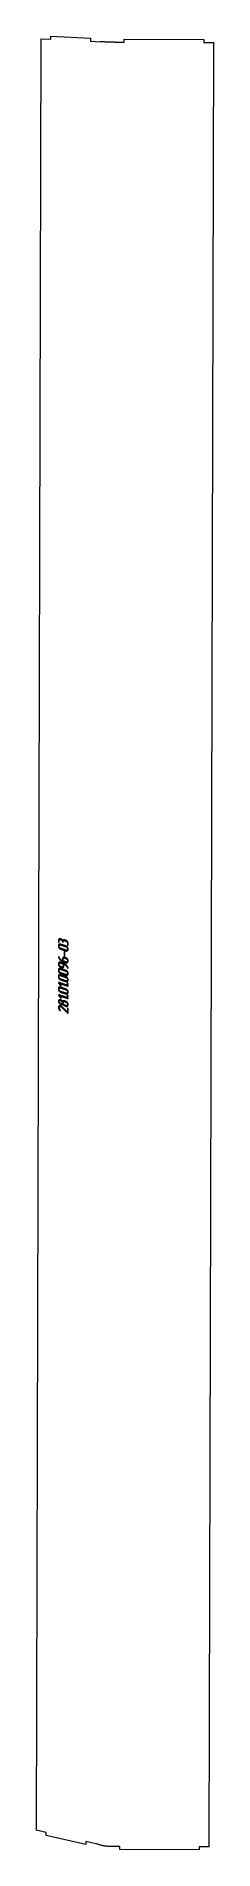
# Model space of a CAD drawing. Header units: millimetres. Extents: x -2 to 87, y 68 to 983.
import ezdxf

# ---------------------------------------------------------------- set-up
doc = ezdxf.new("R2010")
doc.units = ezdxf.units.MM
doc.linetypes.add('K5LT_BASIC', pattern=[0])
doc.layers.add('Engraving', color=7, linetype='Continuous')

msp = doc.modelspace()

# ---------------------------------------------------------------- linework, layer by layer
at = {"color": 143, "linetype": 'K5LT_BASIC', "lineweight": 15, "true_color": 0x33acca}
for p, q in [((0, 981.42), (-2.24, 78.37)), ((0, 981.42), (5, 981.18)), ((5, 981.18), (5, 982.68)), ((5, 982.68), (25, 981.71)), ((25, 981.71), (25, 980.2)), ((25, 980.2), (30, 979.96)), ((37.06, 979.65), (42.06, 979.64)), ((42.06, 979.64), (42.07, 981.14)), ((42.07, 981.14), (82.07, 981.04)), ((82.07, 981.04), (82.06, 979.54)), ((82.06, 979.54), (87.06, 979.53)), ((84.81, 69.99), (87.06, 979.53)), ((2.76, 77.23), (-2.24, 78.37)), ((2.75, 75.69), (2.76, 77.23)), ((22.74, 71.15), (2.75, 75.69)), ((22.75, 72.68), (22.74, 71.15)), ((27.74, 71.55), (22.75, 72.68)), ((39.81, 70.1), (34.81, 70.11)), ((39.8, 68.6), (39.81, 70.1)), ((79.8, 68.5), (39.8, 68.6)), ((79.81, 70), (79.8, 68.5)), ((84.81, 69.99), (79.81, 70))]:
    msp.add_line(p, q, dxfattribs=at)
for points in [[(37.06, 979.65), (36.77, 979.65), (36.18, 979.66), (35.3, 979.68), (34.41, 979.71), (33.53, 979.74), (32.65, 979.79), (31.76, 979.84), (30.88, 979.9), (30.29, 979.94), (30, 979.96)], [(34.81, 70.11), (34.51, 70.11), (33.92, 70.13), (33.04, 70.21), (32.16, 70.35), (31.27, 70.53), (30.39, 70.75), (29.51, 71), (28.63, 71.27), (28.04, 71.45), (27.74, 71.55)]]:
    msp.add_open_spline(points, degree=3, dxfattribs=at)
at = {"layer": 'Engraving', "color": 143, "linetype": 'K5LT_BASIC', "lineweight": 15, "true_color": 0x33acca}
for points, knots in [([(11.09, 526.87), (11.2, 527.07), (11.46, 527.14), (11.72, 527.22), (12.02, 527.12), (12.37, 527), (12.71, 526.88), (13.15, 526.73), (13.46, 526.32), (13.76, 525.91), (13.76, 525.48), (13.76, 525.04), (13.76, 524.6), (13.76, 524.52), (13.71, 524.49), (13.66, 524.47), (13.59, 524.49), (13.55, 524.5), (13.48, 524.57), (13.41, 524.64), (13.41, 524.72), (13.41, 525.16), (13.41, 525.6), (13.41, 525.89), (13.21, 526.16), (13.01, 526.43), (12.71, 526.53), (12.37, 526.65), (12.02, 526.77), (11.73, 526.87), (11.52, 526.73), (11.32, 526.6), (11.32, 526.31), (11.32, 526.22), (11.32, 526.13), (11.32, 526.05), (11.27, 526.02), (11.21, 525.99), (11.15, 526.02), (11.11, 526.03), (11.04, 526.1), (10.97, 526.16), (10.97, 526.25), (10.97, 526.54), (10.77, 526.81), (10.57, 527.09), (10.27, 527.19), (10.1, 527.24), (9.92, 527.3), (9.63, 527.4), (9.43, 527.27), (9.23, 527.14), (9.23, 526.84), (9.23, 526.5), (9.23, 526.15), (9.23, 526.07), (9.18, 526.03), (9.12, 526.01), (9.05, 526.03), (9.01, 526.04), (8.95, 526.11), (8.88, 526.18), (8.88, 526.26), (8.88, 526.61), (8.88, 526.96), (8.88, 527.4), (9.18, 527.6), (9.48, 527.8), (9.92, 527.65), (10.1, 527.59), (10.27, 527.53), (10.33, 527.51), (10.39, 527.5), (10.42, 527.48), (10.46, 527.47), (10.49, 527.45), (10.53, 527.43), (10.62, 527.38), (10.73, 527.28), (10.91, 527.13), (11.09, 526.87)], [0, 0, 0, 1.105288, 1.105288, 2.413559, 2.413559, 4.129003, 4.129003, 6.320473, 6.320473, 8.447714, 8.447714, 10.477435, 10.477435, 10.775391, 10.775391, 11.075598, 11.075598, 11.387363, 11.387363, 11.790093, 11.790093, 13.819333, 13.819333, 15.237948, 15.237948, 16.69967, 16.69967, 18.414596, 18.414596, 19.607322, 19.607322, 20.759803, 20.759803, 21.165112, 21.165112, 21.462978, 21.462978, 21.763184, 21.763184, 22.074949, 22.074949, 22.47768, 22.47768, 23.894237, 23.894237, 25.354936, 25.354936, 26.212308, 26.212308, 27.404644, 27.404644, 28.556369, 28.556369, 30.181743, 30.181743, 30.479956, 30.479956, 30.780168, 30.780168, 31.092044, 31.092044, 31.495127, 31.495127, 33.120502, 33.120502, 34.841376, 34.841376, 36.639064, 36.639064, 37.496558, 37.496558, 37.77959, 37.77959, 37.951033, 37.951033, 38.144282, 38.144282, 38.715514, 38.715514, 40, 40, 40]), ([(12.71, 524.06), (13.14, 523.91), (13.45, 523.5), (13.76, 523.09), (13.76, 522.65), (13.76, 522.48), (13.76, 522.3), (13.76, 521.9), (13.46, 521.68), (13.15, 521.46), (12.71, 521.61), (11.32, 522.09), (9.92, 522.56), (9.51, 522.7), (9.19, 523.11), (8.88, 523.52), (8.88, 523.96), (8.88, 524.14), (8.88, 524.31), (8.88, 524.74), (9.18, 524.95), (9.49, 525.15), (9.92, 525), (11.32, 524.53), (12.71, 524.06)], [0, 0, 0, 0.846567, 0.846567, 1.674279, 1.674279, 1.988775, 1.988775, 2.637324, 2.637324, 3.338261, 3.338261, 5.996418, 5.996418, 6.835792, 6.835792, 7.667208, 7.667208, 7.981704, 7.981704, 8.645517, 8.645517, 9.341843, 9.341843, 12, 12, 12]), ([(12.71, 523.71), (11.32, 524.18), (9.92, 524.66), (9.64, 524.75), (9.43, 524.62), (9.23, 524.48), (9.23, 524.19), (9.23, 524.02), (9.23, 523.84), (9.23, 523.55), (9.43, 523.28), (9.63, 523.01), (9.92, 522.91), (11.32, 522.43), (12.71, 521.96), (13, 521.86), (13.2, 522), (13.41, 522.15), (13.41, 522.42), (13.41, 522.59), (13.41, 522.77), (13.41, 523.05), (13.21, 523.33), (13.01, 523.6), (12.71, 523.71)], [0, 0, 0, 3.195286, 3.195286, 3.750084, 3.750084, 4.285204, 4.285204, 4.663092, 4.663092, 5.323097, 5.323097, 6.003063, 6.003063, 9.198349, 9.198349, 9.752429, 9.752429, 10.278472, 10.278472, 10.656361, 10.656361, 11.31008, 11.31008, 12, 12, 12]), ([(12.19, 521.1), (12.19, 520.06), (12.19, 519.01), (12.19, 518.93), (12.14, 518.9), (12.09, 518.87), (12.02, 518.9), (11.98, 518.91), (11.91, 518.97), (11.84, 519.04), (11.84, 519.13), (11.84, 520.18), (11.84, 521.22), (11.84, 521.28), (11.9, 521.32), (11.96, 521.36), (12.02, 521.34), (12.08, 521.32), (12.14, 521.25), (12.19, 521.19), (12.19, 521.1)], [0, 0, 0, 3.946358, 3.946358, 4.187734, 4.187734, 4.430925, 4.430925, 4.683528, 4.683528, 5.009856, 5.009856, 8.956214, 8.956214, 9.18141, 9.18141, 9.415768, 9.415768, 9.695026, 9.695026, 10, 10, 10]), ([(11.16, 516.19), (10.44, 516.43), (9.83, 517.01), (9.18, 517.64), (8.89, 518.46), (8.88, 518.5), (8.88, 518.54), (8.88, 518.61), (8.93, 518.64), (8.99, 518.67), (9.06, 518.64), (9.11, 518.63), (9.14, 518.59), (9.18, 518.56), (9.22, 518.48), (9.23, 518.44), (9.24, 518.4), (9.26, 518.36), (9.28, 518.31), (9.32, 518.23), (9.35, 518.14), (9.43, 517.98), (9.54, 517.82), (9.71, 517.55), (10.02, 517.24), (10.23, 517.04), (10.48, 516.86), (10.74, 516.68), (10.97, 516.6), (10.97, 517.12), (10.97, 517.64), (10.97, 518.08), (11.27, 518.29), (11.58, 518.49), (12.02, 518.34), (12.37, 518.22), (12.71, 518.1), (13.15, 517.95), (13.46, 517.54), (13.76, 517.13), (13.76, 516.7), (13.76, 516.52), (13.76, 516.35), (13.76, 515.95), (13.46, 515.73), (13.16, 515.51), (12.72, 515.66), (11.94, 515.92), (11.16, 516.19)], [0, 0, 0, 2.497898, 2.497898, 5.262173, 5.262173, 5.387497, 5.387497, 5.576265, 5.576265, 5.780264, 5.780264, 5.93936, 5.93936, 6.157279, 6.157279, 6.281788, 6.281788, 6.432973, 6.432973, 6.732661, 6.732661, 7.320051, 7.320051, 8.5095, 8.5095, 9.46428, 9.46428, 10.33848, 10.33848, 11.988662, 11.988662, 13.163031, 13.163031, 14.385806, 14.385806, 15.551992, 15.551992, 17.041799, 17.041799, 18.488081, 18.488081, 19.040039, 19.040039, 20.178251, 20.178251, 21.40742, 21.40742, 24, 24, 24]), ([(11.48, 515.35), (12.2, 515.1), (12.81, 514.52), (13.46, 513.89), (13.75, 513.07), (13.76, 513.03), (13.76, 512.99), (13.76, 512.95), (13.71, 512.89), (13.66, 512.86), (13.58, 512.89), (13.53, 512.9), (13.49, 512.94), (13.45, 512.97), (13.42, 513.05), (13.38, 513.19), (13.29, 513.39), (13.24, 513.47), (13.2, 513.55), (13.19, 513.58), (13.17, 513.6), (13.14, 513.66), (13.1, 513.71), (12.93, 513.98), (12.62, 514.29), (12.41, 514.49), (12.15, 514.67), (11.9, 514.85), (11.67, 514.93), (11.67, 514.41), (11.67, 513.89), (11.67, 513.45), (11.37, 513.25), (11.06, 513.04), (10.62, 513.19), (10.27, 513.31), (9.92, 513.43), (9.51, 513.57), (9.19, 513.98), (8.88, 514.4), (8.88, 514.84), (8.88, 515.01), (8.88, 515.19), (8.88, 515.62), (9.18, 515.82), (9.33, 515.93), (9.52, 515.94), (9.61, 515.94), (9.7, 515.93), (9.76, 515.92), (9.82, 515.91), (9.87, 515.89), (9.92, 515.87), (10.7, 515.61), (11.48, 515.35)], [0, 0, 0, 2.807276, 2.807276, 5.913442, 5.913442, 6.054288, 6.054288, 6.259205, 6.259205, 6.494397, 6.494397, 6.687443, 6.687443, 6.924162, 6.924162, 7.565172, 7.565172, 7.88868, 7.88868, 8.003118, 8.003118, 8.231366, 8.231366, 9.568552, 9.568552, 10.648021, 10.648021, 11.624731, 11.624731, 13.478351, 13.478351, 14.797499, 14.797499, 16.171022, 16.171022, 17.481001, 17.481001, 19.136672, 19.136672, 20.779314, 20.779314, 21.401155, 21.401155, 22.714098, 22.714098, 23.352433, 23.352433, 23.681534, 23.681534, 23.88323, 23.88323, 24.086174, 24.086174, 27, 27, 27]), ([(12.71, 511.75), (13.14, 511.61), (13.45, 511.2), (13.76, 510.78), (13.76, 510.35), (13.76, 510.17), (13.76, 510), (13.76, 509.6), (13.46, 509.38), (13.15, 509.16), (12.71, 509.31), (11.32, 509.78), (9.92, 510.26), (9.51, 510.4), (9.19, 510.81), (8.88, 511.22), (8.88, 511.66), (8.88, 511.83), (8.88, 512.01), (8.88, 512.44), (9.18, 512.64), (9.49, 512.85), (9.92, 512.7), (11.32, 512.23), (12.71, 511.75)], [0, 0, 0, 0.846567, 0.846567, 1.674279, 1.674279, 1.988775, 1.988775, 2.637324, 2.637324, 3.338261, 3.338261, 5.996418, 5.996418, 6.835792, 6.835792, 7.667208, 7.667208, 7.981704, 7.981704, 8.645517, 8.645517, 9.341843, 9.341843, 12, 12, 12]), ([(11.32, 515.05), (10.62, 515.29), (9.92, 515.52), (9.63, 515.62), (9.43, 515.49), (9.23, 515.36), (9.23, 515.06), (9.23, 514.89), (9.23, 514.72), (9.23, 514.42), (9.43, 514.15), (9.63, 513.88), (9.92, 513.78), (10.27, 513.66), (10.62, 513.54), (10.9, 513.45), (11.11, 513.59), (11.32, 513.73), (11.32, 514), (11.32, 514.53), (11.32, 515.05)], [0, 0, 0, 2.152064, 2.152064, 2.900484, 2.900484, 3.624341, 3.624341, 4.133666, 4.133666, 5.023765, 5.023765, 5.940872, 5.940872, 7.016875, 7.016875, 7.76327, 7.76327, 8.472146, 8.472146, 10, 10, 10]), ([(12.71, 511.4), (11.32, 511.88), (9.92, 512.35), (9.64, 512.45), (9.43, 512.31), (9.23, 512.18), (9.23, 511.89), (9.23, 511.71), (9.23, 511.54), (9.23, 511.25), (9.43, 510.98), (9.63, 510.7), (9.92, 510.61), (11.32, 510.13), (12.71, 509.66), (13, 509.56), (13.2, 509.7), (13.41, 509.84), (13.41, 510.12), (13.41, 510.29), (13.41, 510.47), (13.41, 510.75), (13.21, 511.02), (13.01, 511.3), (12.71, 511.4)], [0, 0, 0, 3.195286, 3.195286, 3.750084, 3.750084, 4.285204, 4.285204, 4.663092, 4.663092, 5.323097, 5.323097, 6.003063, 6.003063, 9.198349, 9.198349, 9.752429, 9.752429, 10.278472, 10.278472, 10.656361, 10.656361, 11.31008, 11.31008, 12, 12, 12]), ([(11.32, 516.48), (12.02, 516.24), (12.71, 516.01), (13, 515.91), (13.2, 516.05), (13.41, 516.19), (13.41, 516.47), (13.41, 516.64), (13.41, 516.82), (13.41, 517.11), (13.21, 517.38), (13.01, 517.65), (12.71, 517.75), (12.37, 517.87), (12.02, 517.99), (11.73, 518.09), (11.52, 517.96), (11.32, 517.82), (11.32, 517.53), (11.32, 517), (11.32, 516.48)], [0, 0, 0, 2.152057, 2.152057, 2.898456, 2.898456, 3.607336, 3.607336, 4.116663, 4.116663, 5.00674, 5.00674, 5.923862, 5.923862, 6.999852, 6.999852, 7.748276, 7.748276, 8.472138, 8.472138, 10, 10, 10]), ([(12.71, 508.58), (13.14, 508.43), (13.45, 508.02), (13.76, 507.61), (13.76, 507.17), (13.76, 507), (13.76, 506.82), (13.76, 506.42), (13.46, 506.2), (13.15, 505.98), (12.71, 506.13), (11.32, 506.61), (9.92, 507.08), (9.51, 507.22), (9.19, 507.63), (8.88, 508.04), (8.88, 508.48), (8.88, 508.66), (8.88, 508.83), (8.88, 509.26), (9.18, 509.47), (9.49, 509.67), (9.92, 509.53), (11.32, 509.05), (12.71, 508.58)], [0, 0, 0, 0.846567, 0.846567, 1.674279, 1.674279, 1.988775, 1.988775, 2.637324, 2.637324, 3.338261, 3.338261, 5.996418, 5.996418, 6.835792, 6.835792, 7.667208, 7.667208, 7.981704, 7.981704, 8.645517, 8.645517, 9.341843, 9.341843, 12, 12, 12]), ([(13.59, 504.19), (13.67, 504.16), (13.72, 504.09), (13.76, 504.03), (13.76, 503.95), (13.76, 503.92), (13.72, 503.85), (13.68, 503.81), (13.59, 503.84), (11.53, 504.54), (9.47, 505.24), (9.85, 504.74), (10.22, 504.24), (10.27, 504.17), (10.27, 504.1), (10.27, 504.03), (10.22, 503.99), (10.17, 503.96), (10.1, 503.98), (10.07, 503.99), (9.98, 504.08), (9.45, 504.78), (8.93, 505.48), (8.88, 505.54), (8.88, 505.61), (8.88, 505.68), (8.93, 505.72), (8.97, 505.76), (9.05, 505.73), (11.32, 504.96), (13.59, 504.19)], [0, 0, 0, 0.181162, 0.181162, 0.343831, 0.343831, 0.471968, 0.471968, 0.624847, 0.624847, 5.39841, 5.39841, 6.771591, 6.771591, 6.934654, 6.934654, 7.072108, 7.072108, 7.215749, 7.215749, 7.381821, 7.381821, 9.301141, 9.301141, 9.461741, 9.461741, 9.595571, 9.595571, 9.738562, 9.738562, 15, 15, 15]), ([(12.71, 502.36), (13.14, 502.21), (13.45, 501.8), (13.76, 501.39), (13.76, 500.95), (13.76, 500.78), (13.76, 500.61), (13.76, 500.2), (13.46, 499.99), (13.15, 499.77), (12.71, 499.92), (11.32, 500.39), (9.92, 500.86), (9.51, 501.01), (9.19, 501.42), (8.88, 501.83), (8.88, 502.27), (8.88, 502.44), (8.88, 502.61), (8.88, 503.04), (9.18, 503.25), (9.49, 503.46), (9.92, 503.31), (11.32, 502.83), (12.71, 502.36)], [0, 0, 0, 0.846567, 0.846567, 1.674279, 1.674279, 1.988775, 1.988775, 2.637324, 2.637324, 3.338261, 3.338261, 5.996418, 5.996418, 6.835792, 6.835792, 7.667208, 7.667208, 7.981704, 7.981704, 8.645517, 8.645517, 9.341843, 9.341843, 12, 12, 12]), ([(12.71, 508.23), (11.32, 508.7), (9.92, 509.18), (9.64, 509.27), (9.43, 509.14), (9.23, 509), (9.23, 508.71), (9.23, 508.54), (9.23, 508.36), (9.23, 508.08), (9.43, 507.8), (9.63, 507.53), (9.92, 507.43), (11.32, 506.96), (12.71, 506.48), (13, 506.39), (13.2, 506.53), (13.41, 506.67), (13.41, 506.94), (13.41, 507.12), (13.41, 507.29), (13.41, 507.57), (13.21, 507.85), (13.01, 508.13), (12.71, 508.23)], [0, 0, 0, 3.195286, 3.195286, 3.750084, 3.750084, 4.285204, 4.285204, 4.663092, 4.663092, 5.323097, 5.323097, 6.003063, 6.003063, 9.198349, 9.198349, 9.752429, 9.752429, 10.278472, 10.278472, 10.656361, 10.656361, 11.31008, 11.31008, 12, 12, 12]), ([(12.71, 502.01), (11.32, 502.49), (9.92, 502.96), (9.64, 503.06), (9.43, 502.92), (9.23, 502.79), (9.23, 502.5), (9.23, 502.32), (9.23, 502.15), (9.23, 501.86), (9.43, 501.58), (9.63, 501.31), (9.92, 501.21), (11.32, 500.74), (12.71, 500.26), (13, 500.17), (13.2, 500.31), (13.41, 500.45), (13.41, 500.72), (13.41, 500.9), (13.41, 501.07), (13.41, 501.36), (13.21, 501.63), (13.01, 501.91), (12.71, 502.01)], [0, 0, 0, 3.195286, 3.195286, 3.750084, 3.750084, 4.285204, 4.285204, 4.663092, 4.663092, 5.323097, 5.323097, 6.003063, 6.003063, 9.198349, 9.198349, 9.752429, 9.752429, 10.278472, 10.278472, 10.656361, 10.656361, 11.31008, 11.31008, 12, 12, 12]), ([(13.24, 505.12), (13.24, 505.21), (13.32, 505.27), (13.41, 505.32), (13.5, 505.29), (13.59, 505.26), (13.68, 505.16), (13.76, 505.06), (13.76, 504.94), (13.76, 504.82), (13.69, 504.77), (13.6, 504.73), (13.5, 504.77), (13.44, 504.79), (13.34, 504.89), (13.24, 504.99), (13.24, 505.12)], [0, 0, 0, 0.855822, 0.855822, 1.745614, 1.745614, 2.806063, 2.806063, 3.964923, 3.964923, 4.876993, 4.876993, 5.801717, 5.801717, 6.767982, 6.767982, 8, 8, 8]), ([(13.59, 497.97), (13.67, 497.94), (13.72, 497.88), (13.76, 497.81), (13.76, 497.74), (13.76, 497.71), (13.72, 497.63), (13.68, 497.59), (13.59, 497.62), (11.53, 498.32), (9.47, 499.02), (9.85, 498.52), (10.22, 498.02), (10.27, 497.95), (10.27, 497.88), (10.27, 497.81), (10.22, 497.78), (10.17, 497.74), (10.1, 497.77), (10.07, 497.78), (9.98, 497.86), (9.45, 498.56), (8.93, 499.26), (8.88, 499.32), (8.88, 499.39), (8.88, 499.46), (8.93, 499.5), (8.97, 499.54), (9.05, 499.51), (11.32, 498.74), (13.59, 497.97)], [0, 0, 0, 0.181162, 0.181162, 0.343831, 0.343831, 0.471968, 0.471968, 0.624847, 0.624847, 5.39841, 5.39841, 6.771591, 6.771591, 6.934654, 6.934654, 7.072108, 7.072108, 7.215749, 7.215749, 7.381821, 7.381821, 9.301141, 9.301141, 9.461741, 9.461741, 9.595571, 9.595571, 9.738562, 9.738562, 15, 15, 15]), ([(12.71, 496.14), (13.15, 495.99), (13.46, 495.58), (13.76, 495.17), (13.76, 494.74), (13.76, 494.56), (13.76, 494.39), (13.76, 493.99), (13.46, 493.77), (13.15, 493.55), (12.71, 493.7), (12.37, 493.82), (12.02, 493.93), (11.75, 494.03), (11.5, 494.26), (11.26, 494.49), (11.09, 494.81), (10.94, 494.68), (10.73, 494.65), (10.52, 494.62), (10.27, 494.7), (10.1, 494.76), (9.92, 494.82), (9.51, 494.96), (9.18, 495.38), (9.02, 495.58), (8.95, 495.79), (8.92, 495.89), (8.9, 495.99), (8.89, 496.05), (8.88, 496.11), (8.88, 496.17), (8.88, 496.22), (8.88, 496.65), (9.18, 496.86), (9.33, 496.97), (9.52, 496.98), (9.61, 496.98), (9.7, 496.97), (9.76, 496.96), (9.81, 496.95), (9.87, 496.93), (9.92, 496.91), (10.1, 496.85), (10.28, 496.79), (10.53, 496.71), (10.73, 496.54), (10.93, 496.38), (11.09, 496.13), (11.2, 496.33), (11.46, 496.4), (11.72, 496.48), (12.02, 496.38), (12.37, 496.26), (12.71, 496.14)], [0, 0, 0, 1.873705, 1.873705, 3.692803, 3.692803, 4.387055, 4.387055, 5.818848, 5.818848, 7.365966, 7.365966, 8.832715, 8.832715, 10.045959, 10.045959, 11.435383, 11.435383, 12.22605, 12.22605, 13.152613, 13.152613, 13.902887, 13.902887, 15.765006, 15.765006, 16.710909, 16.710909, 17.128183, 17.128183, 17.364996, 17.364996, 17.580479, 17.580479, 19.057071, 19.057071, 19.7723, 19.7723, 20.140885, 20.140885, 20.366705, 20.366705, 20.59403, 20.59403, 21.342067, 21.342067, 22.373995, 22.373995, 23.4699, 23.4699, 24.414934, 24.414934, 25.533433, 25.533433, 27, 27, 27]), ([(13.76, 492.43), (13.76, 491.38), (13.76, 490.34), (13.76, 490.28), (13.71, 490.24), (13.65, 490.21), (13.57, 490.23), (13.52, 490.25), (13.49, 490.29), (12.04, 491.74), (10.59, 493.19), (10.52, 493.25), (10.46, 493.3), (10.39, 493.35), (10.33, 493.4), (10.21, 493.48), (10.08, 493.53), (9.72, 493.65), (9.48, 493.45), (9.37, 493.36), (9.3, 493.21), (9.23, 493.06), (9.23, 492.89), (9.23, 492.65), (9.37, 492.39), (9.5, 492.14), (9.82, 491.9), (9.88, 491.86), (9.91, 491.81), (9.93, 491.77), (9.94, 491.71), (9.94, 491.63), (9.89, 491.6), (9.84, 491.56), (9.77, 491.58), (9.74, 491.6), (9.71, 491.61), (9.28, 491.91), (9.07, 492.29), (8.88, 492.63), (8.88, 492.99), (8.88, 493.49), (9.22, 493.77), (9.58, 494.06), (10.08, 493.89), (10.25, 493.83), (10.41, 493.72), (10.58, 493.61), (10.79, 493.41), (12.1, 492.1), (13.41, 490.79), (13.41, 491.67), (13.41, 492.55), (13.41, 492.61), (13.47, 492.65), (13.52, 492.68), (13.59, 492.66), (13.65, 492.64), (13.71, 492.57), (13.76, 492.51), (13.76, 492.43)], [0, 0, 0, 3.048912, 3.048912, 3.227325, 3.227325, 3.426195, 3.426195, 3.572164, 3.572164, 9.56312, 9.56312, 9.827695, 9.827695, 10.052644, 10.052644, 10.475656, 10.475656, 11.398599, 11.398599, 11.835153, 11.835153, 12.319728, 12.319728, 13.074306, 13.074306, 14.064225, 14.064225, 14.242448, 14.242448, 14.407628, 14.407628, 14.590443, 14.590443, 14.780265, 14.780265, 14.882875, 14.882875, 16.248802, 16.248802, 17.325384, 17.325384, 18.609587, 18.609587, 19.935127, 19.935127, 20.482289, 20.482289, 21.195249, 21.195249, 26.621249, 26.621249, 29.190854, 29.190854, 29.365416, 29.365416, 29.54708, 29.54708, 29.763569, 29.763569, 30, 30, 30]), ([(10.28, 496.44), (10.1, 496.51), (9.92, 496.57), (9.63, 496.66), (9.43, 496.53), (9.23, 496.4), (9.23, 496.11), (9.23, 495.82), (9.43, 495.54), (9.63, 495.27), (9.92, 495.17), (10.1, 495.11), (10.28, 495.05), (10.57, 494.95), (10.77, 495.09), (10.97, 495.22), (10.97, 495.51), (10.97, 495.79), (10.77, 496.07), (10.57, 496.34), (10.28, 496.44)], [0, 0, 0, 0.718966, 0.718966, 1.697339, 1.697339, 2.634718, 2.634718, 3.797839, 3.797839, 5.000577, 5.000577, 5.719543, 5.719543, 6.697916, 6.697916, 7.635295, 7.635295, 8.78918, 8.78918, 10, 10, 10]), ([(12.71, 495.79), (12.37, 495.91), (12.02, 496.03), (11.73, 496.13), (11.52, 495.99), (11.32, 495.86), (11.32, 495.57), (11.32, 495.39), (11.32, 495.22), (11.32, 494.93), (11.52, 494.66), (11.73, 494.38), (12.02, 494.28), (12.37, 494.17), (12.71, 494.05), (13, 493.95), (13.2, 494.09), (13.41, 494.23), (13.41, 494.51), (13.41, 494.68), (13.41, 494.86), (13.41, 495.15), (13.21, 495.42), (13.01, 495.69), (12.71, 495.79)], [0, 0, 0, 1.329644, 1.329644, 2.2545, 2.2545, 3.149005, 3.149005, 3.778401, 3.778401, 4.877409, 4.877409, 6.009387, 6.009387, 7.33903, 7.33903, 8.261385, 8.261385, 9.137376, 9.137376, 9.766773, 9.766773, 10.866675, 10.866675, 12, 12, 12]), ([(13.24, 498.9), (13.24, 498.99), (13.32, 499.05), (13.41, 499.1), (13.5, 499.07), (13.59, 499.04), (13.68, 498.94), (13.76, 498.85), (13.76, 498.72), (13.76, 498.6), (13.69, 498.55), (13.6, 498.51), (13.5, 498.55), (13.44, 498.57), (13.34, 498.67), (13.24, 498.77), (13.24, 498.9)], [0, 0, 0, 0.855822, 0.855822, 1.745614, 1.745614, 2.806063, 2.806063, 3.964923, 3.964923, 4.876993, 4.876993, 5.801717, 5.801717, 6.767982, 6.767982, 8, 8, 8])]:
    msp.add_open_spline(points, degree=2, knots=knots, dxfattribs=at)

doc.saveas('drawing.dxf')
